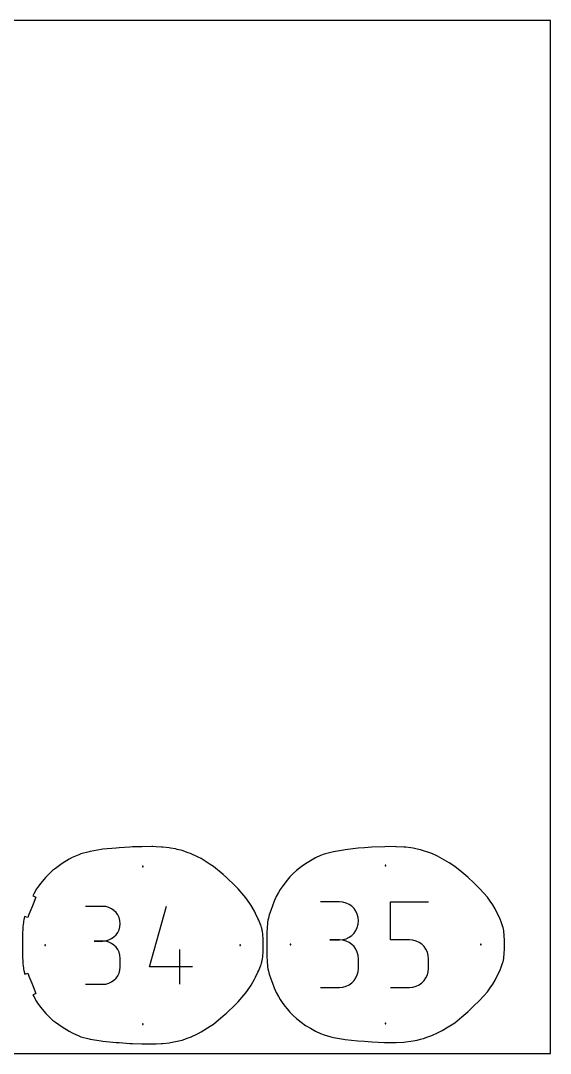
# Model space of a CAD drawing. Extents: x 0 to 90, y 0 to 90.
# Drawn here: x 43.8 to 90, y 0 to 90 of the extents above; entities that cross this region are included whole.
import ezdxf

# ---------------------------------------------------------------- set-up
doc = ezdxf.new("R2010")
doc.units = 0

msp = doc.modelspace()

# ---------------------------------------------------------------- linework, layer by layer
at = {"layer": 'annotation', "color": 1}
for p, q in [((45.287206, 14.20343), (45.287075, 14.20318)), ((50.976893, 12.808892), (49.466683, 12.808892)), ((51.248507, 12.784512), (50.976893, 12.808892)), ((51.504087, 12.714254), (51.248507, 12.784512)), ((51.739382, 12.602438), (51.504087, 12.714254)), ((51.95014, 12.453386), (51.739382, 12.602438)), ((55.037419, 7.527851), (56.545496, 12.816782)), ((71.613254, 13.202821), (69.956604, 13.202821)), ((71.911206, 13.176077), (71.613254, 13.202821)), ((72.191569, 13.099006), (71.911206, 13.176077)), ((72.449679, 12.976348), (72.191569, 13.099006)), ((72.680874, 12.812842), (72.449679, 12.976348)), ((72.88049, 12.61323), (72.680874, 12.812842)), ((73.043864, 12.38225), (72.88049, 12.61323)), ((76.067518, 9.889287), (76.067518, 13.211476)), ((76.067518, 13.211476), (79.380817, 13.211476)), ((52.13211, 12.271418), (51.95014, 12.453386)), ((52.281043, 12.060856), (52.13211, 12.271418)), ((52.392686, 11.826021), (52.281043, 12.060856)), ((52.462789, 11.571233), (52.392686, 11.826021)), ((73.166333, 12.124643), (73.043864, 12.38225)), ((73.243234, 11.84515), (73.166333, 12.124643)), ((73.269904, 11.54851), (73.243234, 11.84515)), ((52.392686, 10.773351), (52.462789, 11.029127)), ((52.487102, 11.300815), (52.462789, 11.571233)), ((52.462789, 11.029127), (52.487102, 11.300815)), ((52.487102, 11.300815), (52.487102, 11.300815)), ((73.043864, 10.711478), (73.166333, 10.9699)), ((73.166333, 10.9699), (73.243234, 11.250477)), ((73.243234, 11.250477), (73.269904, 11.54851)), ((73.269904, 11.54851), (73.269904, 11.54851)), ((51.504087, 9.883158), (51.739382, 9.995085)), ((51.739382, 9.995085), (51.95014, 10.144354)), ((51.95014, 10.144354), (52.13211, 10.326679)), ((52.13211, 10.326679), (52.281043, 10.537773)), ((52.281043, 10.537773), (52.392686, 10.773351)), ((71.613254, 9.889521), (71.911206, 9.916271)), ((71.911206, 9.916271), (72.191569, 9.993387)), ((72.191569, 9.993387), (72.449679, 10.116167)), ((72.449679, 10.116167), (72.680874, 10.27991)), ((72.680874, 10.27991), (72.88049, 10.479914)), ((72.88049, 10.479914), (73.043864, 10.711478)), ((50.976893, 9.788473), (50.220722, 9.788473)), ((50.220722, 9.788473), (50.976893, 9.788473)), ((50.976893, 9.788473), (51.248507, 9.812859)), ((51.248507, 9.764094), (50.976893, 9.788473)), ((50.976893, 9.788473), (50.976893, 9.788473)), ((51.248507, 9.812859), (51.504087, 9.883158)), ((51.504087, 9.693835), (51.248507, 9.764094)), ((51.739382, 9.582019), (51.504087, 9.693835)), ((51.95014, 9.432967), (51.739382, 9.582019)), ((52.13211, 9.250999), (51.95014, 9.432967)), ((52.281043, 9.040437), (52.13211, 9.250999)), ((52.392686, 8.805602), (52.281043, 9.040437)), ((57.681671, 6.015936), (57.681671, 9.036354)), ((71.613254, 9.889521), (70.783759, 9.889521)), ((70.783759, 9.889521), (71.613254, 9.889521)), ((71.911206, 9.862777), (71.613254, 9.889521)), ((71.613254, 9.889521), (71.613254, 9.889521)), ((72.191569, 9.785706), (71.911206, 9.862777)), ((72.449679, 9.663048), (72.191569, 9.785706)), ((72.680874, 9.499542), (72.449679, 9.663048)), ((72.88049, 9.29993), (72.680874, 9.499542)), ((73.043864, 9.06895), (72.88049, 9.29993)), ((73.166333, 8.811344), (73.043864, 9.06895)), ((77.724168, 9.889287), (76.067518, 9.889287)), ((78.021627, 9.862697), (77.724168, 9.889287)), ((78.301728, 9.786011), (78.021627, 9.862697)), ((78.559761, 9.663854), (78.301728, 9.786011)), ((78.791018, 9.500849), (78.559761, 9.663854)), ((78.990787, 9.301621), (78.791018, 9.500849)), ((79.154362, 9.070796), (78.990787, 9.301621)), ((79.277031, 8.812997), (79.154362, 9.070796)), ((52.462789, 8.550815), (52.392686, 8.805602)), ((52.487102, 8.280397), (52.462789, 8.550815)), ((52.487102, 7.524226), (52.487102, 8.280397)), ((52.487102, 8.280397), (52.487102, 8.280397)), ((73.243234, 8.53185), (73.166333, 8.811344)), ((73.269904, 8.23521), (73.243234, 8.53185)), ((73.269904, 7.405716), (73.269904, 8.23521)), ((73.269904, 8.23521), (73.269904, 8.23521)), ((79.354086, 8.532849), (79.277031, 8.812997)), ((79.380817, 8.234976), (79.354086, 8.532849)), ((79.380817, 7.409693), (79.380817, 8.234976)), ((79.380817, 8.234976), (79.380817, 8.234976)), ((52.392686, 6.998848), (52.462789, 7.253695)), ((52.462789, 7.253695), (52.487102, 7.524226)), ((58.813582, 7.527851), (55.037419, 7.527851)), ((73.243234, 7.108953), (73.269904, 7.405716)), ((79.354071, 7.111676), (79.380817, 7.409693)), ((51.739382, 6.222508), (51.95014, 6.371515)), ((51.95014, 6.371515), (52.13211, 6.553447)), ((52.13211, 6.553447), (52.281043, 6.763995)), ((52.281043, 6.763995), (52.392686, 6.998848)), ((72.680874, 6.14123), (72.88049, 6.340804)), ((72.88049, 6.340804), (73.043864, 6.571768)), ((73.043864, 6.571768), (73.166333, 6.829394)), ((73.166333, 6.829394), (73.243234, 7.108953)), ((78.790825, 6.141366), (78.990633, 6.341292)), ((78.990633, 6.341292), (79.154258, 6.572782)), ((79.154258, 6.572782), (79.276977, 6.831141)), ((79.276977, 6.831141), (79.354071, 7.111676)), ((49.466683, 6.016149), (50.976893, 6.016149)), ((50.976893, 6.016149), (51.248507, 6.040515)), ((50.976893, 6.016149), (50.976893, 6.016149)), ((51.248507, 6.040515), (51.504087, 6.110738)), ((51.504087, 6.110738), (51.739382, 6.222508)), ((69.956604, 5.751405), (71.613254, 5.751405)), ((71.613254, 5.751405), (71.911206, 5.778134)), ((71.613254, 5.751405), (71.613254, 5.751405)), ((71.911206, 5.778134), (72.191569, 5.855166)), ((72.191569, 5.855166), (72.449679, 5.977774)), ((72.449679, 5.977774), (72.680874, 6.14123)), ((76.067518, 5.751171), (77.724168, 5.751171)), ((77.724168, 5.751171), (78.021504, 5.777905)), ((77.724168, 5.751171), (77.724168, 5.751171)), ((78.021504, 5.777905), (78.30154, 5.854978)), ((78.30154, 5.854978), (78.559554, 5.977696)), ((78.559554, 5.977696), (78.790825, 6.141366)), ((45.287055, 4.629541), (45.287187, 4.629289))]:
    msp.add_line(p, q, dxfattribs=at)
at = {"layer": 'boundary', "color": 5}
for p, q in [((55.266434, 18.013114), (54.372888, 17.999767)), ((55.332273, 18.013681), (55.266434, 18.013114)), ((55.617908, 18.000086), (55.332273, 18.013681)), ((56.083107, 17.975399), (55.617908, 18.000086)), ((75.556564, 18.00584), (74.431677, 17.955901)), ((76.466782, 18.013681), (75.556564, 18.00584)), ((76.563569, 18.009074), (76.466782, 18.013681)), ((77.233015, 17.979706), (76.563569, 18.009074)), ((48.897096, 17.311834), (48.304366, 17.055741)), ((49.064641, 17.386758), (48.897096, 17.311834)), ((49.789524, 17.574165), (49.064641, 17.386758)), ((49.891248, 17.601583), (49.789524, 17.574165)), ((50.829673, 17.754516), (49.891248, 17.601583)), ((50.994748, 17.779981), (50.829673, 17.754516)), ((52.155204, 17.876735), (50.994748, 17.779981)), ((52.419782, 17.896562), (52.155204, 17.876735)), ((53.324424, 17.974271), (52.419782, 17.896562)), ((53.569299, 17.985005), (53.324424, 17.974271)), ((54.372888, 17.999767), (53.569299, 17.985005)), ((56.153273, 17.971644), (56.083107, 17.975399)), ((56.215201, 17.966557), (56.153273, 17.971644)), ((56.776796, 17.906038), (56.215201, 17.966557)), ((56.884614, 17.890387), (56.776796, 17.906038)), ((57.318742, 17.811638), (56.884614, 17.890387)), ((57.467553, 17.77925), (57.318742, 17.811638)), ((57.901802, 17.676058), (57.467553, 17.77925)), ((58.423458, 17.489161), (57.901802, 17.676058)), ((58.616875, 17.420302), (58.423458, 17.489161)), ((59.303973, 17.091145), (58.616875, 17.420302)), ((69.973302, 17.232476), (69.516211, 17.036965)), ((70.277894, 17.362981), (69.973302, 17.232476)), ((70.863621, 17.515258), (70.277894, 17.362981)), ((71.099924, 17.575883), (70.863621, 17.515258)), ((71.971228, 17.71989), (71.099924, 17.575883)), ((72.12243, 17.744503), (71.971228, 17.71989)), ((73.254123, 17.869072), (72.12243, 17.744503)), ((73.799984, 17.909979), (73.254123, 17.869072)), ((74.431677, 17.955901), (73.799984, 17.909979)), ((77.403708, 17.961562), (77.233015, 17.979706)), ((77.840445, 17.908583), (77.403708, 17.961562)), ((78.050835, 17.870509), (77.840445, 17.908583)), ((78.379075, 17.803209), (78.050835, 17.870509)), ((78.692357, 17.722494), (78.379075, 17.803209)), ((78.95062, 17.6614), (78.692357, 17.722494)), ((79.326121, 17.523597), (78.95062, 17.6614)), ((79.652079, 17.406814), (79.326121, 17.523597)), ((80.151729, 17.170166), (79.652079, 17.406814)), ((80.581065, 16.964491), (80.151729, 17.170166)), ((47.423663, 16.533446), (46.855476, 16.116757)), ((48.058549, 16.910105), (47.423663, 16.533446)), ((48.304366, 17.055741), (48.058549, 16.910105)), ((59.555018, 16.966863), (59.303973, 17.091145)), ((60.349556, 16.465101), (59.555018, 16.966863)), ((60.634566, 16.278617), (60.349556, 16.465101)), ((61.478537, 15.573907), (60.634566, 16.278617)), ((68.276078, 16.240321), (67.863395, 15.937919)), ((68.658121, 16.525993), (68.276078, 16.240321)), ((69.075984, 16.77299), (68.658121, 16.525993)), ((69.516211, 17.036965), (69.075984, 16.77299)), ((81.164447, 16.604641), (80.581065, 16.964491)), ((81.660916, 16.291113), (81.164447, 16.604641)), ((82.287612, 15.783705), (81.660916, 16.291113)), ((46.006852, 15.367247), (45.688135, 14.973831)), ((46.185916, 15.531927), (46.006852, 15.367247)), ((46.598565, 15.933009), (46.185916, 15.531927)), ((46.855476, 16.116757), (46.598565, 15.933009)), ((61.773848, 15.318441), (61.478537, 15.573907)), ((62.518917, 14.592446), (61.773848, 15.318441)), ((67.295994, 15.382226), (67.058925, 15.087469)), ((67.581194, 15.660166), (67.295994, 15.382226)), ((67.863395, 15.937919), (67.581194, 15.660166)), ((82.81497, 15.343365), (82.287612, 15.783705)), ((83.369012, 14.819915), (82.81497, 15.343365)), ((45.278032, 14.445882), (45.185014, 14.327252)), ((45.564706, 14.833342), (45.278032, 14.445882)), ((45.688135, 14.973831), (45.564706, 14.833342)), ((62.779284, 14.328836), (62.518917, 14.592446)), ((66.623502, 14.520749), (66.44863, 14.284317)), ((66.85775, 14.838433), (66.623502, 14.520749)), ((67.058925, 15.087469), (66.85775, 14.838433)), ((83.834571, 14.366275), (83.369012, 14.819915)), ((44.956321, 13.889405), (44.881098, 13.727347)), ((44.881098, 13.727347), (44.954633, 13.694658)), ((45.145375, 13.609197), (44.909682, 12.996429)), ((44.954633, 13.694658), (45.145375, 13.609197)), ((45.185014, 14.327252), (44.956321, 13.889405)), ((63.277116, 13.763217), (62.779284, 14.328836)), ((63.457297, 13.552301), (63.277116, 13.763217)), ((63.798922, 13.06246), (63.457297, 13.552301)), ((66.096528, 13.654817), (65.931851, 13.251761)), ((66.302011, 14.003795), (66.096528, 13.654817)), ((66.44863, 14.284317), (66.302011, 14.003795)), ((84.199994, 13.958297), (83.834571, 14.366275)), ((84.511066, 13.604868), (84.199994, 13.958297)), ((84.760092, 13.251255), (84.511066, 13.604868)), ((44.794617, 12.72372), (44.540131, 12.105294)), ((44.909682, 12.996429), (44.794617, 12.72372)), ((63.926639, 12.878441), (63.798922, 13.06246)), ((64.203142, 12.379505), (63.926639, 12.878441)), ((65.763817, 12.842748), (65.640587, 12.455742)), ((65.931851, 13.251761), (65.763817, 12.842748)), ((84.972729, 12.946352), (84.760092, 13.251255)), ((85.177898, 12.584723), (84.972729, 12.946352)), ((44.166236, 11.921569), (44.097676, 11.622466)), ((44.24336, 11.899911), (44.166236, 11.921569)), ((44.442714, 11.83986), (44.24336, 11.899911)), ((44.540131, 12.105294), (44.442714, 11.83986)), ((64.306041, 12.196866), (64.203142, 12.379505)), ((64.508517, 11.760007), (64.306041, 12.196866)), ((64.582819, 11.604561), (64.508517, 11.760007)), ((65.422745, 11.790117), (65.37761, 11.598048)), ((65.491815, 12.078271), (65.422745, 11.790117)), ((65.640587, 12.455742), (65.491815, 12.078271)), ((85.347832, 12.278051), (85.177898, 12.584723)), ((85.500362, 11.957443), (85.347832, 12.278051)), ((85.622626, 11.693605), (85.500362, 11.957443)), ((44.019592, 11.075035), (43.997258, 10.799985)), ((44.030157, 11.186068), (44.019592, 11.075035)), ((44.06373, 11.430935), (44.030157, 11.186068)), ((44.073877, 11.510475), (44.06373, 11.430935)), ((44.097676, 11.622466), (44.073877, 11.510475)), ((64.702021, 11.301559), (64.582819, 11.604561)), ((64.744301, 11.198436), (64.702021, 11.301559)), ((64.810667, 10.972783), (64.744301, 11.198436)), ((64.833497, 10.898387), (64.810667, 10.972783)), ((64.877895, 10.693821), (64.833497, 10.898387)), ((65.295843, 10.84273), (65.289317, 10.618417)), ((65.311463, 11.047476), (65.295843, 10.84273)), ((65.326616, 11.23433), (65.311463, 11.047476)), ((65.349064, 11.395753), (65.326616, 11.23433)), ((65.37761, 11.598048), (65.349064, 11.395753)), ((85.712674, 11.465903), (85.622626, 11.693605)), ((85.783317, 11.286307), (85.712674, 11.465903)), ((85.832903, 11.114225), (85.783317, 11.286307)), ((85.871769, 10.982061), (85.832903, 11.114225)), ((85.903517, 10.828472), (85.871769, 10.982061)), ((85.929889, 10.707009), (85.903517, 10.828472)), ((43.975925, 10.030525), (43.974875, 9.899458)), ((43.97791, 10.366166), (43.975925, 10.030525)), ((43.985199, 10.493234), (43.97791, 10.366166)), ((43.997258, 10.799985), (43.985199, 10.493234)), ((64.893398, 10.624531), (64.877895, 10.693821)), ((64.92159, 10.392148), (64.893398, 10.624531)), ((64.931416, 10.310563), (64.92159, 10.392148)), ((64.949305, 10.000478), (64.931416, 10.310563)), ((64.954917, 9.890111), (64.949305, 10.000478)), ((65.281527, 10.168386), (65.280542, 9.959131)), ((65.280542, 9.959131), (65.282107, 9.693519)), ((65.2817, 10.418916), (65.281527, 10.168386)), ((65.289317, 10.618417), (65.2817, 10.418916)), ((85.949669, 10.533095), (85.929889, 10.707009)), ((85.966939, 10.390978), (85.949669, 10.533095)), ((85.980857, 10.157004), (85.966939, 10.390978)), ((85.992006, 9.963934), (85.980857, 10.157004)), ((85.997542, 9.69961), (85.992006, 9.963934)), ((43.974875, 9.899458), (43.976447, 9.547555)), ((43.976447, 9.285236), (43.974876, 8.933328)), ((43.976447, 9.547555), (43.977389, 9.416399)), ((43.977389, 9.416399), (43.976447, 9.285236)), ((64.961312, 9.540904), (64.954917, 9.890111)), ((64.954921, 8.942706), (64.961312, 9.291905)), ((64.963042, 9.4164), (64.961312, 9.540904)), ((64.961312, 9.291905), (64.963042, 9.4164)), ((65.282107, 9.269194), (65.280544, 9.003588)), ((65.280544, 9.003588), (65.281528, 8.794304)), ((65.282107, 9.693519), (65.28319, 9.481364)), ((65.28319, 9.481364), (65.282107, 9.269194)), ((85.99201, 8.998812), (85.997544, 9.263134)), ((86.001538, 9.481364), (85.997542, 9.69961)), ((85.997544, 9.263134), (86.001538, 9.481364)), ((43.974876, 8.933328), (43.975925, 8.802249)), ((43.975925, 8.802249), (43.977909, 8.466624)), ((43.977909, 8.466624), (43.985198, 8.339551)), ((43.985198, 8.339551), (43.997254, 8.032826)), ((64.833534, 7.934469), (64.877924, 8.13904)), ((64.877924, 8.13904), (64.893423, 8.208327)), ((64.893423, 8.208327), (64.921604, 8.440703)), ((64.921604, 8.440703), (64.931424, 8.522273)), ((64.931424, 8.522273), (64.949311, 8.832356)), ((64.949311, 8.832356), (64.954921, 8.942706)), ((65.281528, 8.794304), (65.281699, 8.543802)), ((65.281699, 8.543802), (65.289315, 8.344283)), ((65.289315, 8.344283), (65.295838, 8.120005)), ((65.295838, 8.120005), (65.311455, 7.915282)), ((85.871805, 7.980726), (85.903549, 8.134326)), ((85.903549, 8.134326), (85.929915, 8.255781)), ((85.929915, 8.255781), (85.949688, 8.429699)), ((85.949688, 8.429699), (85.966948, 8.571789)), ((85.966948, 8.571789), (85.980864, 8.805782)), ((85.980864, 8.805782), (85.99201, 8.998812)), ((43.997254, 8.032826), (44.01958, 7.757804)), ((44.01958, 7.757804), (44.030143, 7.646764)), ((44.030143, 7.646764), (44.063713, 7.40188)), ((44.063713, 7.40188), (44.073861, 7.322328)), ((44.073861, 7.322328), (44.097635, 7.21032)), ((44.097635, 7.21032), (44.168013, 6.914132)), ((64.508556, 7.072801), (64.582851, 7.228234)), ((64.582851, 7.228234), (64.70206, 7.531266)), ((64.70206, 7.531266), (64.744339, 7.634392)), ((64.744339, 7.634392), (64.810705, 7.860069)), ((64.810705, 7.860069), (64.833534, 7.934469)), ((65.311455, 7.915282), (65.326605, 7.728416)), ((65.326605, 7.728416), (65.349053, 7.566972)), ((65.349053, 7.566972), (65.377594, 7.364686)), ((65.377594, 7.364686), (65.425, 7.169373)), ((85.500408, 7.005299), (85.622662, 7.269122)), ((85.622662, 7.269122), (85.712718, 7.496864)), ((85.712718, 7.496864), (85.783355, 7.676453)), ((85.783355, 7.676453), (85.832942, 7.848564)), ((85.832942, 7.848564), (85.871805, 7.980726)), ((44.168013, 6.914132), (44.364636, 6.971838)), ((44.364636, 6.971838), (44.442715, 6.992829)), ((44.442715, 6.992829), (44.539963, 6.727836)), ((44.539963, 6.727836), (44.794612, 6.109046)), ((63.926669, 5.954325), (64.203183, 6.453289)), ((64.203183, 6.453289), (64.30607, 6.635909)), ((64.30607, 6.635909), (64.508556, 7.072801)), ((65.425, 7.169373), (65.488751, 6.908386)), ((65.488751, 6.908386), (65.640568, 6.506976)), ((65.640568, 6.506976), (65.763805, 6.119948)), ((84.972757, 6.016341), (85.17795, 6.378014)), ((85.17795, 6.378014), (85.347864, 6.684655)), ((85.347864, 6.684655), (85.500408, 7.005299)), ((44.794612, 6.109046), (44.909685, 5.836346)), ((44.909685, 5.836346), (45.145381, 5.223535)), ((63.457317, 5.280444), (63.798961, 5.770316)), ((63.798961, 5.770316), (63.926669, 5.954325)), ((65.763805, 6.119948), (65.931828, 5.710959)), ((65.931828, 5.710959), (66.096521, 5.307858)), ((84.511086, 5.357807), (84.760098, 5.711402)), ((84.760098, 5.711402), (84.972757, 6.016341)), ((44.954647, 5.138079), (44.88111, 5.105391)), ((44.88111, 5.105391), (44.956323, 4.94332)), ((45.145381, 5.223535), (44.954647, 5.138079)), ((44.956323, 4.94332), (45.184989, 4.505504)), ((45.184989, 4.505504), (45.278019, 4.386858)), ((62.518893, 4.24025), (62.779301, 4.503901)), ((62.779301, 4.503901), (63.277108, 5.069494)), ((63.277108, 5.069494), (63.457317, 5.280444)), ((66.096521, 5.307858), (66.301991, 4.958899)), ((66.301991, 4.958899), (66.448606, 4.678372)), ((66.448606, 4.678372), (66.623501, 4.441905)), ((83.280632, 4.073022), (83.834589, 4.596395)), ((83.834589, 4.596395), (84.199956, 5.004311)), ((84.199956, 5.004311), (84.511086, 5.357807)), ((45.278019, 4.386858), (45.564677, 3.999413)), ((45.564677, 3.999413), (45.688122, 3.858903)), ((45.688122, 3.858903), (46.006823, 3.465503)), ((61.773863, 3.514293), (62.518893, 4.24025)), ((66.623501, 4.441905), (66.857721, 4.124249)), ((66.857721, 4.124249), (67.058935, 3.875164)), ((67.058935, 3.875164), (67.295965, 3.580454)), ((82.287536, 3.178879), (82.814988, 3.619299)), ((82.814988, 3.619299), (83.280632, 4.073022)), ((46.006823, 3.465503), (46.18591, 3.3008)), ((46.18591, 3.3008), (46.598538, 2.899731)), ((46.598538, 2.899731), (46.855486, 2.715954)), ((46.855486, 2.715954), (47.423635, 2.29929)), ((60.634585, 2.554116), (61.478509, 3.258787)), ((61.478509, 3.258787), (61.773863, 3.514293)), ((67.295965, 3.580454), (67.581212, 3.302462)), ((67.581212, 3.302462), (67.863367, 3.02475)), ((67.863367, 3.02475), (68.276121, 2.722294)), ((68.276121, 2.722294), (68.658094, 2.436671)), ((81.660938, 2.671549), (82.287536, 3.178879)), ((47.423635, 2.29929), (48.058487, 1.92265)), ((48.058487, 1.92265), (48.304324, 1.776999)), ((59.303963, 1.741569), (59.555043, 1.86587)), ((59.555043, 1.86587), (60.349534, 2.367604)), ((60.349534, 2.367604), (60.634585, 2.554116)), ((68.658094, 2.436671), (69.076013, 2.189641)), ((69.076013, 2.189641), (69.516177, 1.925703)), ((69.516177, 1.925703), (69.973202, 1.730215)), ((80.151693, 1.792466), (80.581091, 1.998172)), ((80.581091, 1.998172), (81.077635, 2.311748)), ((81.077635, 2.311748), (81.660938, 2.671549)), ((48.304324, 1.776999), (48.897003, 1.520921)), ((48.897003, 1.520921), (49.064589, 1.445976)), ((49.064589, 1.445976), (49.789424, 1.258577)), ((49.789424, 1.258577), (49.891199, 1.231144)), ((49.891199, 1.231144), (50.830003, 1.078145)), ((50.830003, 1.078145), (50.967679, 1.055733)), ((50.967679, 1.055733), (52.155199, 0.955985)), ((52.155199, 0.955985), (52.419764, 0.936159)), ((52.419764, 0.936159), (53.324397, 0.858459)), ((56.215266, 0.866169), (56.776871, 0.92669)), ((56.776871, 0.92669), (56.884711, 0.942346)), ((56.884711, 0.942346), (57.31881, 1.021093)), ((57.31881, 1.021093), (57.746056, 1.122804)), ((57.746056, 1.122804), (57.90185, 1.156674)), ((57.90185, 1.156674), (58.423467, 1.343562)), ((58.423467, 1.343562), (58.616909, 1.412431)), ((58.616909, 1.412431), (59.303963, 1.741569)), ((69.973202, 1.730215), (70.277843, 1.599684)), ((70.277843, 1.599684), (70.86348, 1.447424)), ((70.86348, 1.447424), (71.099871, 1.386775)), ((71.099871, 1.386775), (71.971102, 1.24278)), ((71.971102, 1.24278), (72.122399, 1.218151)), ((72.122399, 1.218151), (73.226941, 1.095842)), ((73.226941, 1.095842), (73.801958, 1.052522)), ((73.801958, 1.052522), (74.431653, 1.006747)), ((74.431653, 1.006747), (75.540262, 0.957115)), ((75.540262, 0.957115), (76.466777, 0.948966)), ((76.466777, 0.948966), (76.563652, 0.953577)), ((76.563652, 0.953577), (77.233066, 0.982946)), ((77.233066, 0.982946), (77.403832, 1.001098)), ((77.403832, 1.001098), (77.840514, 1.054077)), ((77.840514, 1.054077), (78.050949, 1.09216)), ((78.050949, 1.09216), (78.379139, 1.159453)), ((78.379139, 1.159453), (78.692362, 1.240154)), ((78.692362, 1.240154), (78.950667, 1.301261)), ((78.950667, 1.301261), (79.326103, 1.439043)), ((79.326103, 1.439043), (79.652114, 1.555848)), ((79.652114, 1.555848), (80.151693, 1.792466)), ((53.324397, 0.858459), (53.569274, 0.847724)), ((53.569274, 0.847724), (54.372883, 0.832951)), ((54.372883, 0.832951), (55.266494, 0.819603)), ((55.266494, 0.819603), (55.332278, 0.819037)), ((55.332278, 0.819037), (55.617682, 0.832622)), ((55.617682, 0.832622), (56.083106, 0.857322)), ((56.083106, 0.857322), (56.153308, 0.861079)), ((56.153308, 0.861079), (56.215266, 0.866169))]:
    msp.add_line(p, q, dxfattribs=at)
at = {"layer": 'frame', "color": 5}
for p, q in [((90, 90), (0, 90)), ((90, 0), (90, 90)), ((0, 0), (90, 0))]:
    msp.add_line(p, q, dxfattribs=at)
at = {"layer": 'hole', "color": 5}
for p, q in [((54.497534, 16.322792), (54.440384, 16.322792)), ((54.440384, 16.322792), (54.440384, 16.265642)), ((54.440384, 16.265642), (54.497534, 16.265642)), ((54.497534, 16.265642), (54.497534, 16.322792)), ((75.650634, 16.387756), (75.593484, 16.387756)), ((75.593484, 16.387756), (75.593484, 16.330606)), ((75.593484, 16.330606), (75.650634, 16.330606)), ((75.650634, 16.330606), (75.650634, 16.387756)), ((45.993053, 9.444934), (45.935903, 9.444934)), ((45.935903, 9.444934), (45.935903, 9.387784)), ((45.935903, 9.387784), (45.993053, 9.387784)), ((45.993053, 9.387784), (45.993053, 9.444934)), ((62.978126, 9.444934), (62.920976, 9.444934)), ((62.920976, 9.444934), (62.920976, 9.387784)), ((62.920976, 9.387784), (62.978126, 9.387784)), ((62.978126, 9.387784), (62.978126, 9.444934)), ((67.381217, 9.509899), (67.324067, 9.509899)), ((67.324067, 9.509899), (67.324067, 9.452749)), ((67.324067, 9.452749), (67.381217, 9.452749)), ((67.381217, 9.452749), (67.381217, 9.509899)), ((83.958014, 9.509899), (83.900864, 9.509899)), ((83.900864, 9.509899), (83.900864, 9.452749)), ((83.900864, 9.452749), (83.958014, 9.452749)), ((83.958014, 9.452749), (83.958014, 9.509899)), ((54.497534, 2.567076), (54.440384, 2.567076)), ((54.440384, 2.567076), (54.440384, 2.509926)), ((54.440384, 2.509926), (54.497534, 2.509926)), ((54.497534, 2.509926), (54.497534, 2.567076)), ((75.650634, 2.632041), (75.593484, 2.632041)), ((75.593484, 2.632041), (75.593484, 2.574891)), ((75.593484, 2.574891), (75.650634, 2.574891)), ((75.650634, 2.574891), (75.650634, 2.632041))]:
    msp.add_line(p, q, dxfattribs=at)

doc.saveas('drawing.dxf')
